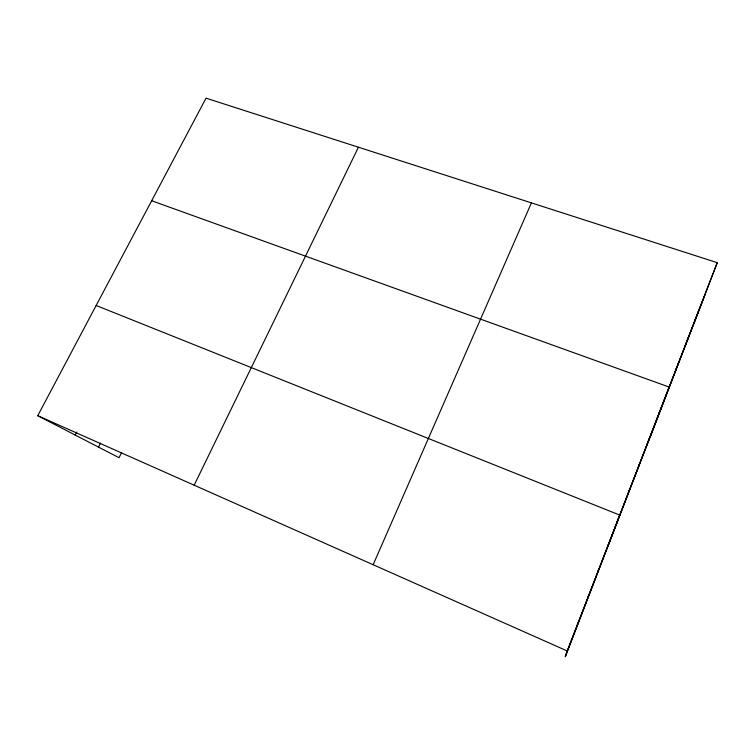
<?xml version="1.0" encoding="UTF-8"?>
<svg xmlns="http://www.w3.org/2000/svg" width="755" height="755" viewBox="0 0 755 755"><rect width="100%" height="100%" fill="white"/><g stroke="black" fill="none" stroke-linecap="round" stroke-linejoin="round"><path stroke-width="1.13" d="M577.339 624.81L577.943 623.111M587.673 598.054L588.57 595.61M597.894 571.62L599.074 568.44M607.992 545.497L609.445 541.599M608.624 544.563L619.695 515.07L96.159 305.492M627.839 494.138L629.83 488.863M637.588 468.912L639.844 462.957M647.233 443.959L649.734 437.362M656.765 419.299L659.511 412.06M649.932 437.673L669.175 387.06L151.661 200.755M675.791 370.073L679.019 361.588M685.285 345.516L688.749 336.428M694.666 321.243L698.356 311.56M717.25 262.683L565.24 656.831L567.175 650.952L37.75 415.694L206.039 98.169L717.25 262.683L566.873 651.876M565.721 655.378L704.84 295.177M373.149 564.731L531.407 202.878M194.167 485.201L358.436 147.206M121.593 452.67L119.035 457.719L37.75 415.694M98.49 447.092L100.538 443.091M75.189 435.05L76.746 432.058"/></g></svg>
